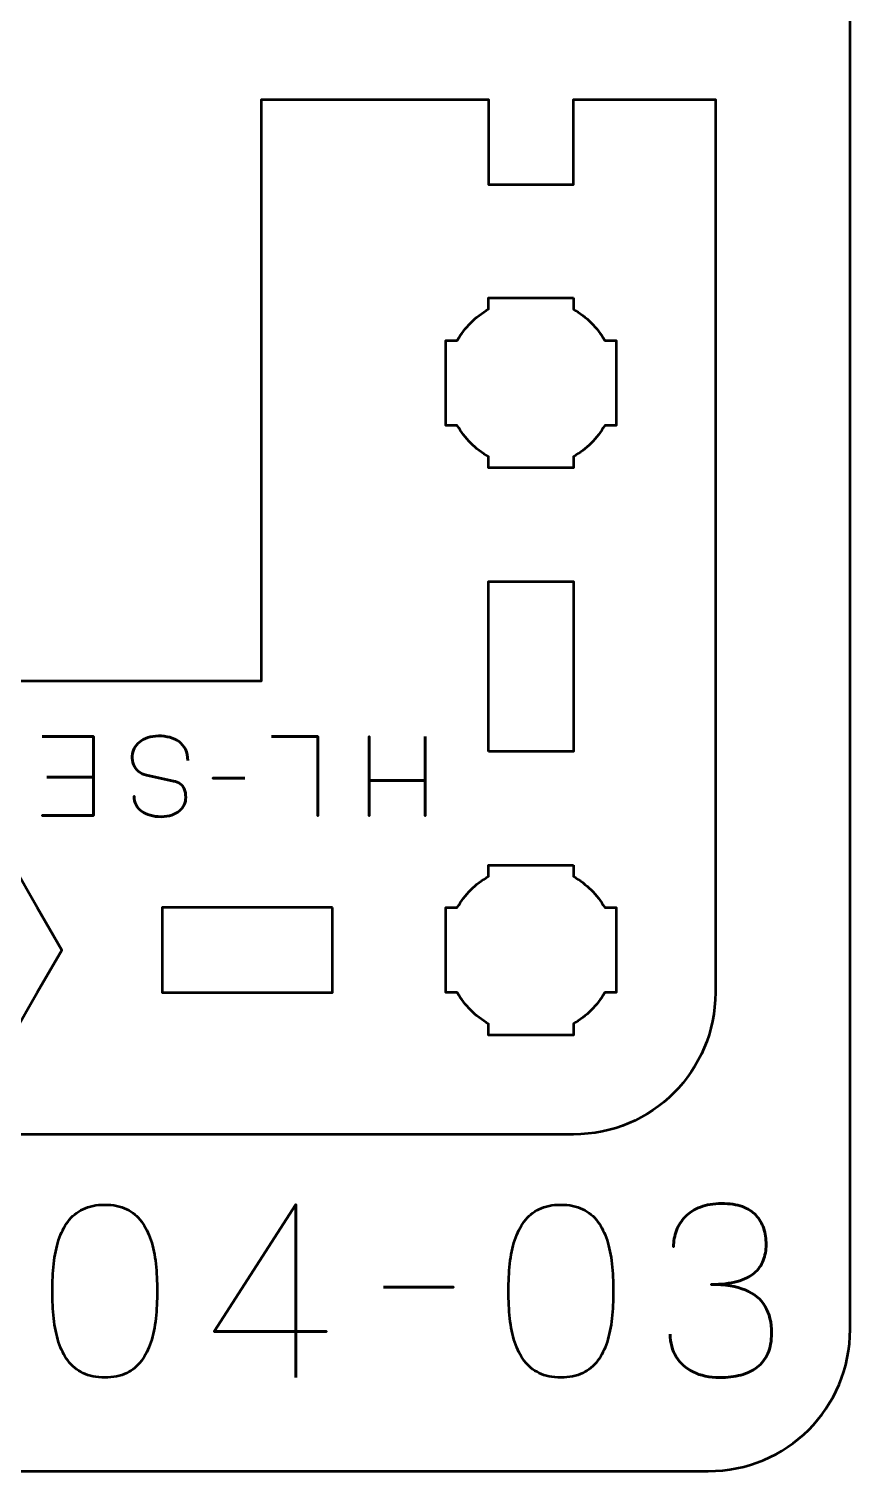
# Model space of a CAD drawing. Header units: centimetres. Extents: x -22.6 to 1.6, y -29.7 to 0.
# Drawn here: x -1.27 to 1.63, y -29.7 to -24.61 of the extents above; entities that cross this region are included whole.
import ezdxf

# ---------------------------------------------------------------- set-up
doc = ezdxf.new("R2010")
doc.units = ezdxf.units.CM
doc.header["$MEASUREMENT"] = 0
doc.layers.add('Layer 1', color=7, linetype='Continuous')

msp = doc.modelspace()

# ---------------------------------------------------------------- linework, layer by layer
at = {"layer": 'Layer 1', "color": 22, "lineweight": 53}
msp.add_open_spline([(-22.62502, -29.19995), (-22.62502, -29.19995), (-22.62502, -0.49992), (-22.62502, -0.49992), (-22.62502, -0.49992), (-22.62502, -0.22295), (-22.40193, 0.00004), (-22.12493, 0.00004), (-22.12493, 0.00004), (-22.12493, 0.00004), (1.12492, 0.00004), (1.12492, 0.00004), (1.12492, 0.00004), (1.40206, 0.00004), (1.62502, -0.22295), (1.62502, -0.49992), (1.62502, -0.49992), (1.62502, -0.49992), (1.62502, -29.19995), (1.62502, -29.19995), (1.62502, -29.19995), (1.62502, -29.47695), (1.40206, -29.70004), (1.12492, -29.70004), (1.12492, -29.70004), (1.12492, -29.70004), (-22.12493, -29.70004), (-22.12493, -29.70004), (-22.12493, -29.70004), (-22.40193, -29.70004), (-22.62502, -29.47695), (-22.62502, -29.19995)], degree=3, knots=[0, 0, 0, 0, 0.125, 0.125, 0.125, 0.125, 0.25, 0.25, 0.25, 0.25, 0.375, 0.375, 0.375, 0.375, 0.5, 0.5, 0.5, 0.5, 0.625, 0.625, 0.625, 0.625, 0.75, 0.75, 0.75, 0.75, 0.875, 0.875, 0.875, 0.875, 1, 1, 1, 1], dxfattribs=at)
at = {"layer": 'Layer 1', "color": 114, "lineweight": 53}
msp.add_open_spline([(0.6501, -28.5125), (0.92716, -28.51242), (1.15004, -28.28935), (1.15004, -28.0124), (1.15004, -28.0124), (1.15004, -28.0124), (1.15004, -24.86255), (1.15004, -24.86255), (1.15004, -24.86255), (1.15004, -24.86255), (0.65009, -24.86255), (0.65009, -24.86255), (0.65009, -24.86255), (0.65009, -24.86255), (0.65009, -25.16254), (0.65009, -25.16254), (0.65009, -25.16254), (0.65009, -25.16254), (0.35009, -25.16254), (0.35009, -25.16254), (0.35009, -25.16254), (0.35009, -25.16254), (0.35009, -24.86255), (0.35009, -24.86255), (0.35009, -24.86255), (0.35009, -24.86255), (-0.44999, -24.86255), (-0.44999, -24.86255), (-0.44999, -24.86255), (-0.44999, -24.86255), (-0.44998, -26.9125), (-0.44998, -26.9125), (-0.44998, -26.9125), (-0.44998, -26.9125), (-2.54997, -26.9125), (-2.54997, -26.9125), (-2.54997, -26.9125), (-2.54997, -26.9125), (-2.54998, -24.86255), (-2.54998, -24.86255), (-2.54998, -24.86255), (-2.54998, -24.86255), (-3.34991, -24.86255), (-3.34991, -24.86255), (-3.34991, -24.86255), (-3.34991, -24.86255), (-3.34991, -25.16254), (-3.34991, -25.16254), (-3.34991, -25.16254), (-3.34991, -25.16254), (-3.64991, -25.16254), (-3.64991, -25.16254), (-3.64991, -25.16254), (-3.64991, -25.16254), (-3.64991, -24.86255), (-3.64991, -24.86255), (-3.64991, -24.86255), (-3.64991, -24.86255), (-4.15, -24.86255), (-4.15, -24.86255), (-4.15, -24.86255), (-4.15, -24.86255), (-4.15, -28.0124), (-4.15, -28.0124), (-4.15, -28.0124), (-4.15, -28.2894), (-3.92691, -28.5125), (-3.64991, -28.5125), (-3.64991, -28.5125), (-3.64991, -28.5125), (0.6501, -28.5125), (0.6501, -28.5125)], degree=3, knots=[0, 0, 0, 0, 0.0555556, 0.0555556, 0.0555556, 0.0555556, 0.1111111, 0.1111111, 0.1111111, 0.1111111, 0.1666667, 0.1666667, 0.1666667, 0.1666667, 0.2222222, 0.2222222, 0.2222222, 0.2222222, 0.2777778, 0.2777778, 0.2777778, 0.2777778, 0.3333333, 0.3333333, 0.3333333, 0.3333333, 0.3888889, 0.3888889, 0.3888889, 0.3888889, 0.4444444, 0.4444444, 0.4444444, 0.4444444, 0.5, 0.5, 0.5, 0.5, 0.5555556, 0.5555556, 0.5555556, 0.5555556, 0.6111111, 0.6111111, 0.6111111, 0.6111111, 0.6666667, 0.6666667, 0.6666667, 0.6666667, 0.7222222, 0.7222222, 0.7222222, 0.7222222, 0.7777778, 0.7777778, 0.7777778, 0.7777778, 0.8333333, 0.8333333, 0.8333333, 0.8333333, 0.8888889, 0.8888889, 0.8888889, 0.8888889, 0.9444444, 0.9444444, 0.9444444, 0.9444444, 1, 1, 1, 1], dxfattribs=at)
at = {"layer": 'Layer 1', "color": 250, "lineweight": 53}
for points, knots in [([(0.65009, -25.56255), (0.65009, -25.56255), (0.50157, -25.56255), (0.50157, -25.56255), (0.50157, -25.56255), (0.50157, -25.56255), (0.50002, -25.56253), (0.50002, -25.56253), (0.50002, -25.56253), (0.50002, -25.56253), (0.49847, -25.56255), (0.49847, -25.56255), (0.49847, -25.56255), (0.49847, -25.56255), (0.35009, -25.56255), (0.35009, -25.56255), (0.35009, -25.56255), (0.35009, -25.56255), (0.35009, -25.60264), (0.35009, -25.60264), (0.35009, -25.60264), (0.30452, -25.62899), (0.26654, -25.66699), (0.24018, -25.71254), (0.24018, -25.71254), (0.24018, -25.71254), (0.20009, -25.71254), (0.20009, -25.71254), (0.20009, -25.71254), (0.20009, -25.71254), (0.20009, -25.85659), (0.20009, -25.85659), (0.20009, -25.85659), (0.20009, -25.85659), (0.20003, -25.86253), (0.20003, -25.86253), (0.20003, -25.86253), (0.20003, -25.86253), (0.20009, -25.86847), (0.20009, -25.86847), (0.20009, -25.86847), (0.20009, -25.86847), (0.20009, -26.01254), (0.20009, -26.01254), (0.20009, -26.01254), (0.20009, -26.01254), (0.24016, -26.01254), (0.24016, -26.01254), (0.24016, -26.01254), (0.26652, -26.05811), (0.30451, -26.0961), (0.35009, -26.12244), (0.35009, -26.12244), (0.35009, -26.12244), (0.35009, -26.16254), (0.35009, -26.16254), (0.35009, -26.16254), (0.35009, -26.16254), (0.65009, -26.16254), (0.65009, -26.16254), (0.65009, -26.16254), (0.65009, -26.16254), (0.65009, -26.12235), (0.65009, -26.12235), (0.65009, -26.12235), (0.69559, -26.09601), (0.73353, -26.05805), (0.75987, -26.01254), (0.75987, -26.01254), (0.75987, -26.01254), (0.80008, -26.01254), (0.80008, -26.01254), (0.80008, -26.01254), (0.80008, -26.01254), (0.80008, -25.71254), (0.80008, -25.71254), (0.80008, -25.71254), (0.80008, -25.71254), (0.75985, -25.71254), (0.75985, -25.71254), (0.75985, -25.71254), (0.73351, -25.66704), (0.69558, -25.62908), (0.65009, -25.60274), (0.65009, -25.60274), (0.65009, -25.60274), (0.65009, -25.56255), (0.65009, -25.56255)], [0, 0, 0, 0, 0.0454545, 0.0454545, 0.0454545, 0.0454545, 0.0909091, 0.0909091, 0.0909091, 0.0909091, 0.1363636, 0.1363636, 0.1363636, 0.1363636, 0.1818182, 0.1818182, 0.1818182, 0.1818182, 0.2272727, 0.2272727, 0.2272727, 0.2272727, 0.2727273, 0.2727273, 0.2727273, 0.2727273, 0.3181818, 0.3181818, 0.3181818, 0.3181818, 0.3636364, 0.3636364, 0.3636364, 0.3636364, 0.4090909, 0.4090909, 0.4090909, 0.4090909, 0.4545455, 0.4545455, 0.4545455, 0.4545455, 0.5, 0.5, 0.5, 0.5, 0.5454545, 0.5454545, 0.5454545, 0.5454545, 0.5909091, 0.5909091, 0.5909091, 0.5909091, 0.6363636, 0.6363636, 0.6363636, 0.6363636, 0.6818182, 0.6818182, 0.6818182, 0.6818182, 0.7272727, 0.7272727, 0.7272727, 0.7272727, 0.7727273, 0.7727273, 0.7727273, 0.7727273, 0.8181818, 0.8181818, 0.8181818, 0.8181818, 0.8636364, 0.8636364, 0.8636364, 0.8636364, 0.9090909, 0.9090909, 0.9090909, 0.9090909, 0.9545455, 0.9545455, 0.9545455, 0.9545455, 1, 1, 1, 1]), ([(0.35009, -27.16245), (0.35009, -27.16245), (0.6501, -27.16245), (0.6501, -27.16245), (0.6501, -27.16245), (0.6501, -27.16245), (0.6501, -26.56246), (0.6501, -26.56246), (0.6501, -26.56246), (0.6501, -26.56246), (0.35009, -26.56246), (0.35009, -26.56246), (0.35009, -26.56246), (0.35009, -26.56246), (0.35009, -27.16245), (0.35009, -27.16245)], [0, 0, 0, 0, 0.25, 0.25, 0.25, 0.25, 0.5, 0.5, 0.5, 0.5, 0.75, 0.75, 0.75, 0.75, 1, 1, 1, 1]), ([(-1.84636, -27.86248), (-1.84636, -27.86248), (-1.75976, -27.71247), (-1.75976, -27.71247), (-1.75976, -27.71247), (-1.75976, -27.71247), (-1.67316, -27.56248), (-1.67316, -27.56248), (-1.67316, -27.56248), (-1.67316, -27.56248), (-1.49995, -27.56248), (-1.49995, -27.56248), (-1.49995, -27.56248), (-1.49995, -27.56248), (-1.32674, -27.56248), (-1.32674, -27.56248), (-1.32674, -27.56248), (-1.32674, -27.56248), (-1.24014, -27.71247), (-1.24014, -27.71247), (-1.24014, -27.71247), (-1.24014, -27.71247), (-1.15354, -27.86248), (-1.15354, -27.86248), (-1.15354, -27.86248), (-1.15354, -27.86248), (-1.24014, -28.01249), (-1.24014, -28.01249), (-1.24014, -28.01249), (-1.24014, -28.01249), (-1.32674, -28.16248), (-1.32674, -28.16248), (-1.32674, -28.16248), (-1.32674, -28.16248), (-1.49995, -28.16248), (-1.49995, -28.16248), (-1.49995, -28.16248), (-1.49995, -28.16248), (-1.67316, -28.16248), (-1.67316, -28.16248), (-1.67316, -28.16248), (-1.67316, -28.16248), (-1.75976, -28.01249), (-1.75976, -28.01249), (-1.75976, -28.01249), (-1.75976, -28.01249), (-1.84636, -27.86248), (-1.84636, -27.86248)], [0, 0, 0, 0, 0.0833333, 0.0833333, 0.0833333, 0.0833333, 0.1666667, 0.1666667, 0.1666667, 0.1666667, 0.25, 0.25, 0.25, 0.25, 0.3333333, 0.3333333, 0.3333333, 0.3333333, 0.4166667, 0.4166667, 0.4166667, 0.4166667, 0.5, 0.5, 0.5, 0.5, 0.5833333, 0.5833333, 0.5833333, 0.5833333, 0.6666667, 0.6666667, 0.6666667, 0.6666667, 0.75, 0.75, 0.75, 0.75, 0.8333333, 0.8333333, 0.8333333, 0.8333333, 0.9166667, 0.9166667, 0.9166667, 0.9166667, 1, 1, 1, 1]), ([(0.65009, -27.56255), (0.65009, -27.56255), (0.50157, -27.56255), (0.50157, -27.56255), (0.50157, -27.56255), (0.50157, -27.56255), (0.50002, -27.56253), (0.50002, -27.56253), (0.50002, -27.56253), (0.50002, -27.56253), (0.49847, -27.56255), (0.49847, -27.56255), (0.49847, -27.56255), (0.49847, -27.56255), (0.35009, -27.56255), (0.35009, -27.56255), (0.35009, -27.56255), (0.35009, -27.56255), (0.35009, -27.60264), (0.35009, -27.60264), (0.35009, -27.60264), (0.30452, -27.62899), (0.26654, -27.66699), (0.24018, -27.71254), (0.24018, -27.71254), (0.24018, -27.71254), (0.20009, -27.71254), (0.20009, -27.71254), (0.20009, -27.71254), (0.20009, -27.71254), (0.20009, -27.85659), (0.20009, -27.85659), (0.20009, -27.85659), (0.20009, -27.85659), (0.20003, -27.86253), (0.20003, -27.86253), (0.20003, -27.86253), (0.20003, -27.86253), (0.20009, -27.86847), (0.20009, -27.86847), (0.20009, -27.86847), (0.20009, -27.86847), (0.20009, -28.01254), (0.20009, -28.01254), (0.20009, -28.01254), (0.20009, -28.01254), (0.24016, -28.01254), (0.24016, -28.01254), (0.24016, -28.01254), (0.26652, -28.05811), (0.30451, -28.0961), (0.35009, -28.12244), (0.35009, -28.12244), (0.35009, -28.12244), (0.35009, -28.16254), (0.35009, -28.16254), (0.35009, -28.16254), (0.35009, -28.16254), (0.65009, -28.16254), (0.65009, -28.16254), (0.65009, -28.16254), (0.65009, -28.16254), (0.65009, -28.12235), (0.65009, -28.12235), (0.65009, -28.12235), (0.69559, -28.09601), (0.73353, -28.05805), (0.75987, -28.01254), (0.75987, -28.01254), (0.75987, -28.01254), (0.80008, -28.01254), (0.80008, -28.01254), (0.80008, -28.01254), (0.80008, -28.01254), (0.80008, -27.71254), (0.80008, -27.71254), (0.80008, -27.71254), (0.80008, -27.71254), (0.75985, -27.71254), (0.75985, -27.71254), (0.75985, -27.71254), (0.73351, -27.66704), (0.69558, -27.62908), (0.65009, -27.60274), (0.65009, -27.60274), (0.65009, -27.60274), (0.65009, -27.56255), (0.65009, -27.56255)], [0, 0, 0, 0, 0.0454545, 0.0454545, 0.0454545, 0.0454545, 0.0909091, 0.0909091, 0.0909091, 0.0909091, 0.1363636, 0.1363636, 0.1363636, 0.1363636, 0.1818182, 0.1818182, 0.1818182, 0.1818182, 0.2272727, 0.2272727, 0.2272727, 0.2272727, 0.2727273, 0.2727273, 0.2727273, 0.2727273, 0.3181818, 0.3181818, 0.3181818, 0.3181818, 0.3636364, 0.3636364, 0.3636364, 0.3636364, 0.4090909, 0.4090909, 0.4090909, 0.4090909, 0.4545455, 0.4545455, 0.4545455, 0.4545455, 0.5, 0.5, 0.5, 0.5, 0.5454545, 0.5454545, 0.5454545, 0.5454545, 0.5909091, 0.5909091, 0.5909091, 0.5909091, 0.6363636, 0.6363636, 0.6363636, 0.6363636, 0.6818182, 0.6818182, 0.6818182, 0.6818182, 0.7272727, 0.7272727, 0.7272727, 0.7272727, 0.7727273, 0.7727273, 0.7727273, 0.7727273, 0.8181818, 0.8181818, 0.8181818, 0.8181818, 0.8636364, 0.8636364, 0.8636364, 0.8636364, 0.9090909, 0.9090909, 0.9090909, 0.9090909, 0.9545455, 0.9545455, 0.9545455, 0.9545455, 1, 1, 1, 1]), ([(-0.19991, -27.71257), (-0.19991, -27.71257), (-0.19991, -28.01258), (-0.19991, -28.01258), (-0.19991, -28.01258), (-0.19991, -28.01258), (-0.7999, -28.01258), (-0.7999, -28.01258), (-0.7999, -28.01258), (-0.7999, -28.01258), (-0.7999, -27.71257), (-0.7999, -27.71257), (-0.7999, -27.71257), (-0.7999, -27.71257), (-0.19991, -27.71257), (-0.19991, -27.71257)], [0, 0, 0, 0, 0.25, 0.25, 0.25, 0.25, 0.5, 0.5, 0.5, 0.5, 0.75, 0.75, 0.75, 0.75, 1, 1, 1, 1])]:
    msp.add_open_spline(points, degree=3, knots=knots, dxfattribs=at)
at = {"layer": 'Layer 1', "color": 30, "lineweight": 53}
for points, knots in [([(-0.70995, -27.19426), (-0.71008, -27.17873), (-0.7128, -27.16548), (-0.71823, -27.15448), (-0.71823, -27.15448), (-0.7236, -27.14342), (-0.7311, -27.13443), (-0.74054, -27.12751), (-0.74054, -27.12751), (-0.75005, -27.12053), (-0.76098, -27.11542), (-0.77333, -27.11218), (-0.77333, -27.11218), (-0.78562, -27.10888), (-0.79882, -27.10727), (-0.81279, -27.10733), (-0.81279, -27.10733), (-0.82689, -27.1074), (-0.83956, -27.10947), (-0.85088, -27.11341), (-0.85088, -27.11341), (-0.86213, -27.11736), (-0.87177, -27.12266), (-0.87979, -27.12932), (-0.87979, -27.12932), (-0.88788, -27.13598), (-0.89408, -27.14342), (-0.89848, -27.1517), (-0.89848, -27.1517), (-0.90288, -27.15998), (-0.90521, -27.16845), (-0.90553, -27.17718), (-0.90553, -27.17718), (-0.90592, -27.18863), (-0.90424, -27.19911), (-0.90055, -27.20855), (-0.90055, -27.20855), (-0.89687, -27.21799), (-0.89117, -27.22588), (-0.88348, -27.23235), (-0.88348, -27.23235), (-0.87585, -27.23882), (-0.86621, -27.24335), (-0.8547, -27.24587), (-0.8547, -27.24587), (-0.8547, -27.24587), (-0.75962, -27.26644), (-0.75962, -27.26644), (-0.75962, -27.26644), (-0.7507, -27.26831), (-0.743, -27.27148), (-0.73666, -27.27588), (-0.73666, -27.27588), (-0.73032, -27.28034), (-0.72541, -27.28649), (-0.72205, -27.29438), (-0.72205, -27.29438), (-0.71868, -27.3022), (-0.71694, -27.31216), (-0.71694, -27.32426), (-0.71694, -27.32426), (-0.71694, -27.33344), (-0.71881, -27.34211), (-0.72263, -27.35026), (-0.72263, -27.35026), (-0.72638, -27.35841), (-0.73194, -27.36559), (-0.73925, -27.37186), (-0.73925, -27.37186), (-0.74656, -27.3782), (-0.75561, -27.38311), (-0.76635, -27.38667), (-0.76635, -27.38667), (-0.77715, -27.39029), (-0.7895, -27.3921), (-0.80347, -27.39217), (-0.80347, -27.39217), (-0.81751, -27.39217), (-0.83038, -27.39055), (-0.84215, -27.38732), (-0.84215, -27.38732), (-0.85386, -27.38408), (-0.86401, -27.37943), (-0.87255, -27.37322), (-0.87255, -27.37322), (-0.88108, -27.36701), (-0.88768, -27.35938), (-0.89221, -27.35045), (-0.89221, -27.35045), (-0.89674, -27.34146), (-0.89887, -27.33118), (-0.89855, -27.3196), (-0.89855, -27.3196), (-0.89887, -27.33118), (-0.89674, -27.34146), (-0.89221, -27.35045), (-0.89221, -27.35045), (-0.88768, -27.35938), (-0.88108, -27.36701), (-0.87255, -27.37322), (-0.87255, -27.37322), (-0.86401, -27.37943), (-0.85386, -27.38408), (-0.84215, -27.38732), (-0.84215, -27.38732), (-0.83038, -27.39055), (-0.81751, -27.39217), (-0.80347, -27.39217), (-0.80347, -27.39217), (-0.7895, -27.3921), (-0.77715, -27.39029), (-0.76635, -27.38667), (-0.76635, -27.38667), (-0.75561, -27.38311), (-0.74656, -27.3782), (-0.73925, -27.37186), (-0.73925, -27.37186), (-0.73194, -27.36559), (-0.72638, -27.35841), (-0.72263, -27.35026), (-0.72263, -27.35026), (-0.71881, -27.34211), (-0.71694, -27.33344), (-0.71694, -27.32426), (-0.71694, -27.32426), (-0.71694, -27.31216), (-0.71862, -27.3022), (-0.72185, -27.29444), (-0.72185, -27.29444), (-0.72515, -27.28662), (-0.73, -27.28054), (-0.73634, -27.27607), (-0.73634, -27.27607), (-0.74268, -27.27168), (-0.75044, -27.26844), (-0.75962, -27.26644), (-0.75962, -27.26644), (-0.75962, -27.26644), (-0.8547, -27.24587), (-0.8547, -27.24587), (-0.8547, -27.24587), (-0.86647, -27.24335), (-0.87617, -27.23882), (-0.8838, -27.23235), (-0.8838, -27.23235), (-0.8915, -27.22588), (-0.89712, -27.21799), (-0.90075, -27.20855), (-0.90075, -27.20855), (-0.9043, -27.19911), (-0.90592, -27.18863), (-0.90553, -27.17718), (-0.90553, -27.17718), (-0.90521, -27.16845), (-0.90288, -27.15998), (-0.89848, -27.1517), (-0.89848, -27.1517), (-0.89408, -27.14342), (-0.88788, -27.13598), (-0.87979, -27.12932), (-0.87979, -27.12932), (-0.87177, -27.12266), (-0.86213, -27.11736), (-0.85088, -27.11341), (-0.85088, -27.11341), (-0.83956, -27.10947), (-0.82689, -27.1074), (-0.81279, -27.10733), (-0.81279, -27.10733), (-0.79882, -27.10727), (-0.78562, -27.10888), (-0.77333, -27.11218), (-0.77333, -27.11218), (-0.76098, -27.11542), (-0.75005, -27.12053), (-0.74054, -27.12751), (-0.74054, -27.12751), (-0.7311, -27.13443), (-0.7236, -27.14342), (-0.71823, -27.15448), (-0.71823, -27.15448), (-0.7128, -27.16548), (-0.71008, -27.17873), (-0.70995, -27.19426)], [0, 0, 0, 0, 0.0217391, 0.0217391, 0.0217391, 0.0217391, 0.0434783, 0.0434783, 0.0434783, 0.0434783, 0.0652174, 0.0652174, 0.0652174, 0.0652174, 0.0869565, 0.0869565, 0.0869565, 0.0869565, 0.1086957, 0.1086957, 0.1086957, 0.1086957, 0.1304348, 0.1304348, 0.1304348, 0.1304348, 0.1521739, 0.1521739, 0.1521739, 0.1521739, 0.173913, 0.173913, 0.173913, 0.173913, 0.1956522, 0.1956522, 0.1956522, 0.1956522, 0.2173913, 0.2173913, 0.2173913, 0.2173913, 0.2391304, 0.2391304, 0.2391304, 0.2391304, 0.2608696, 0.2608696, 0.2608696, 0.2608696, 0.2826087, 0.2826087, 0.2826087, 0.2826087, 0.3043478, 0.3043478, 0.3043478, 0.3043478, 0.326087, 0.326087, 0.326087, 0.326087, 0.3478261, 0.3478261, 0.3478261, 0.3478261, 0.3695652, 0.3695652, 0.3695652, 0.3695652, 0.3913043, 0.3913043, 0.3913043, 0.3913043, 0.4130435, 0.4130435, 0.4130435, 0.4130435, 0.4347826, 0.4347826, 0.4347826, 0.4347826, 0.4565217, 0.4565217, 0.4565217, 0.4565217, 0.4782609, 0.4782609, 0.4782609, 0.4782609, 0.5, 0.5, 0.5, 0.5, 0.5217391, 0.5217391, 0.5217391, 0.5217391, 0.5434783, 0.5434783, 0.5434783, 0.5434783, 0.5652174, 0.5652174, 0.5652174, 0.5652174, 0.5869565, 0.5869565, 0.5869565, 0.5869565, 0.6086957, 0.6086957, 0.6086957, 0.6086957, 0.6304348, 0.6304348, 0.6304348, 0.6304348, 0.6521739, 0.6521739, 0.6521739, 0.6521739, 0.673913, 0.673913, 0.673913, 0.673913, 0.6956522, 0.6956522, 0.6956522, 0.6956522, 0.7173913, 0.7173913, 0.7173913, 0.7173913, 0.7391304, 0.7391304, 0.7391304, 0.7391304, 0.7608696, 0.7608696, 0.7608696, 0.7608696, 0.7826087, 0.7826087, 0.7826087, 0.7826087, 0.8043478, 0.8043478, 0.8043478, 0.8043478, 0.826087, 0.826087, 0.826087, 0.826087, 0.8478261, 0.8478261, 0.8478261, 0.8478261, 0.8695652, 0.8695652, 0.8695652, 0.8695652, 0.8913043, 0.8913043, 0.8913043, 0.8913043, 0.9130435, 0.9130435, 0.9130435, 0.9130435, 0.9347826, 0.9347826, 0.9347826, 0.9347826, 0.9565217, 0.9565217, 0.9565217, 0.9565217, 0.9782609, 0.9782609, 0.9782609, 0.9782609, 1, 1, 1, 1]), ([(-1.22258, -27.10966), (-1.22258, -27.10966), (-1.04174, -27.10966), (-1.04174, -27.10966), (-1.04174, -27.10966), (-1.04174, -27.10966), (-1.04174, -27.3879), (-1.04174, -27.3879), (-1.04174, -27.3879), (-1.04174, -27.3879), (-1.22258, -27.3879), (-1.22258, -27.3879), (-1.22258, -27.3879), (-1.22258, -27.3879), (-1.04174, -27.3879), (-1.04174, -27.3879), (-1.04174, -27.3879), (-1.04174, -27.3879), (-1.04174, -27.10966), (-1.04174, -27.10966), (-1.04174, -27.10966), (-1.04174, -27.10966), (-1.22258, -27.10966), (-1.22258, -27.10966)], [0, 0, 0, 0, 0.1666667, 0.1666667, 0.1666667, 0.1666667, 0.3333333, 0.3333333, 0.3333333, 0.3333333, 0.5, 0.5, 0.5, 0.5, 0.6666667, 0.6666667, 0.6666667, 0.6666667, 0.8333333, 0.8333333, 0.8333333, 0.8333333, 1, 1, 1, 1]), ([(-0.41463, -27.10966), (-0.41463, -27.10966), (-0.25126, -27.10966), (-0.25126, -27.10966), (-0.25126, -27.10966), (-0.25126, -27.10966), (-0.25126, -27.38945), (-0.25126, -27.38945), (-0.25126, -27.38945), (-0.25126, -27.38945), (-0.25126, -27.10966), (-0.25126, -27.10966), (-0.25126, -27.10966), (-0.25126, -27.10966), (-0.41463, -27.10966), (-0.41463, -27.10966)], [0, 0, 0, 0, 0.25, 0.25, 0.25, 0.25, 0.5, 0.5, 0.5, 0.5, 0.75, 0.75, 0.75, 0.75, 1, 1, 1, 1]), ([(0.12749, -27.10966), (0.12749, -27.10966), (0.12749, -27.2645), (0.12749, -27.2645), (0.12749, -27.2645), (0.12749, -27.2645), (-0.07003, -27.2645), (-0.07003, -27.2645), (-0.07003, -27.2645), (-0.07003, -27.2645), (-0.07003, -27.10966), (-0.07003, -27.10966), (-0.07003, -27.10966), (-0.07003, -27.10966), (-0.07003, -27.38906), (-0.07003, -27.38906), (-0.07003, -27.38906), (-0.07003, -27.38906), (-0.07003, -27.2645), (-0.07003, -27.2645), (-0.07003, -27.2645), (-0.07003, -27.2645), (0.12749, -27.2645), (0.12749, -27.2645), (0.12749, -27.2645), (0.12749, -27.2645), (0.12749, -27.38906), (0.12749, -27.38906), (0.12749, -27.38906), (0.12749, -27.38906), (0.12749, -27.10966), (0.12749, -27.10966)], [0, 0, 0, 0, 0.125, 0.125, 0.125, 0.125, 0.25, 0.25, 0.25, 0.25, 0.375, 0.375, 0.375, 0.375, 0.5, 0.5, 0.5, 0.5, 0.625, 0.625, 0.625, 0.625, 0.75, 0.75, 0.75, 0.75, 0.875, 0.875, 0.875, 0.875, 1, 1, 1, 1]), ([(-1.20705, -27.25285), (-1.20705, -27.25285), (-1.04174, -27.25285), (-1.04174, -27.25285), (-1.04174, -27.25285), (-1.04174, -27.25285), (-1.20705, -27.25285), (-1.20705, -27.25285)], [0, 0, 0, 0, 0.5, 0.5, 0.5, 0.5, 1, 1, 1, 1]), ([(-0.50816, -27.25596), (-0.50816, -27.25596), (-0.62109, -27.25596), (-0.62109, -27.25596), (-0.62109, -27.25596), (-0.62109, -27.25596), (-0.50816, -27.25596), (-0.50816, -27.25596)], [0, 0, 0, 0, 0.5, 0.5, 0.5, 0.5, 1, 1, 1, 1]), ([(-1.00234, -29.36992), (-0.9727, -29.36978), (-0.94716, -29.36456), (-0.92585, -29.3544), (-0.92585, -29.3544), (-0.90469, -29.34424), (-0.88705, -29.3297), (-0.87294, -29.31122), (-0.87294, -29.31122), (-0.85897, -29.29259), (-0.84796, -29.27058), (-0.83977, -29.24518), (-0.83977, -29.24518), (-0.83173, -29.21978), (-0.82595, -29.19198), (-0.8227, -29.1615), (-0.8227, -29.1615), (-0.81931, -29.13102), (-0.81762, -29.09899), (-0.81776, -29.06512), (-0.81776, -29.06512), (-0.81762, -29.03139), (-0.81931, -28.99936), (-0.8227, -28.96902), (-0.8227, -28.96902), (-0.82595, -28.93868), (-0.83173, -28.91074), (-0.83977, -28.88534), (-0.83977, -28.88534), (-0.84796, -28.86008), (-0.85897, -28.83807), (-0.87294, -28.8193), (-0.87294, -28.8193), (-0.88705, -28.80068), (-0.90469, -28.78614), (-0.92585, -28.77598), (-0.92585, -28.77598), (-0.94716, -28.76568), (-0.9727, -28.76046), (-1.00234, -28.76032), (-1.00234, -28.76032), (-1.03197, -28.76046), (-1.05751, -28.76568), (-1.07882, -28.77598), (-1.07882, -28.77598), (-1.09998, -28.78614), (-1.11762, -28.80068), (-1.13173, -28.8193), (-1.13173, -28.8193), (-1.14571, -28.83807), (-1.15671, -28.86008), (-1.1649, -28.88534), (-1.1649, -28.88534), (-1.17294, -28.91074), (-1.17873, -28.93868), (-1.18197, -28.96902), (-1.18197, -28.96902), (-1.18536, -28.99936), (-1.18705, -29.03139), (-1.18691, -29.06512), (-1.18691, -29.06512), (-1.18705, -29.09899), (-1.18536, -29.13102), (-1.18197, -29.1615), (-1.18197, -29.1615), (-1.17873, -29.19198), (-1.17294, -29.21978), (-1.1649, -29.24518), (-1.1649, -29.24518), (-1.15671, -29.27058), (-1.14571, -29.29259), (-1.13173, -29.31122), (-1.13173, -29.31122), (-1.11762, -29.3297), (-1.09998, -29.34424), (-1.07882, -29.3544), (-1.07882, -29.3544), (-1.05751, -29.36456), (-1.03197, -29.36978), (-1.00234, -29.36992)], [0, 0, 0, 0, 0.05, 0.05, 0.05, 0.05, 0.1, 0.1, 0.1, 0.1, 0.15, 0.15, 0.15, 0.15, 0.2, 0.2, 0.2, 0.2, 0.25, 0.25, 0.25, 0.25, 0.3, 0.3, 0.3, 0.3, 0.35, 0.35, 0.35, 0.35, 0.4, 0.4, 0.4, 0.4, 0.45, 0.45, 0.45, 0.45, 0.5, 0.5, 0.5, 0.5, 0.55, 0.55, 0.55, 0.55, 0.6, 0.6, 0.6, 0.6, 0.65, 0.65, 0.65, 0.65, 0.7, 0.7, 0.7, 0.7, 0.75, 0.75, 0.75, 0.75, 0.8, 0.8, 0.8, 0.8, 0.85, 0.85, 0.85, 0.85, 0.9, 0.9, 0.9, 0.9, 0.95, 0.95, 0.95, 0.95, 1, 1, 1, 1]), ([(-1.00234, -29.36992), (-0.9727, -29.36978), (-0.94716, -29.36456), (-0.92585, -29.3544), (-0.92585, -29.3544), (-0.90469, -29.34424), (-0.88705, -29.3297), (-0.87294, -29.31122), (-0.87294, -29.31122), (-0.85897, -29.29259), (-0.84796, -29.27058), (-0.83977, -29.24518), (-0.83977, -29.24518), (-0.83173, -29.21978), (-0.82595, -29.19198), (-0.8227, -29.1615), (-0.8227, -29.1615), (-0.81931, -29.13102), (-0.81762, -29.09899), (-0.81776, -29.06512), (-0.81776, -29.06512), (-0.81762, -29.03139), (-0.81931, -28.99936), (-0.8227, -28.96902), (-0.8227, -28.96902), (-0.82595, -28.93868), (-0.83173, -28.91074), (-0.83977, -28.88534), (-0.83977, -28.88534), (-0.84796, -28.86008), (-0.85897, -28.83807), (-0.87294, -28.8193), (-0.87294, -28.8193), (-0.88705, -28.80068), (-0.90469, -28.78614), (-0.92585, -28.77598), (-0.92585, -28.77598), (-0.94716, -28.76568), (-0.9727, -28.76046), (-1.00234, -28.76032), (-1.00234, -28.76032), (-1.03197, -28.76046), (-1.05751, -28.76568), (-1.07882, -28.77598), (-1.07882, -28.77598), (-1.09998, -28.78614), (-1.11762, -28.80068), (-1.13173, -28.8193), (-1.13173, -28.8193), (-1.14571, -28.83807), (-1.15671, -28.86008), (-1.1649, -28.88534), (-1.1649, -28.88534), (-1.17294, -28.91074), (-1.17873, -28.93868), (-1.18197, -28.96902), (-1.18197, -28.96902), (-1.18536, -28.99936), (-1.18705, -29.03139), (-1.18691, -29.06512), (-1.18691, -29.06512), (-1.18705, -29.09899), (-1.18536, -29.13102), (-1.18197, -29.1615), (-1.18197, -29.1615), (-1.17873, -29.19198), (-1.17294, -29.21978), (-1.1649, -29.24518), (-1.1649, -29.24518), (-1.15671, -29.27058), (-1.14571, -29.29259), (-1.13173, -29.31122), (-1.13173, -29.31122), (-1.11762, -29.3297), (-1.09998, -29.34424), (-1.07882, -29.3544), (-1.07882, -29.3544), (-1.05751, -29.36456), (-1.03197, -29.36978), (-1.00234, -29.36992)], [0, 0, 0, 0, 0.05, 0.05, 0.05, 0.05, 0.1, 0.1, 0.1, 0.1, 0.15, 0.15, 0.15, 0.15, 0.2, 0.2, 0.2, 0.2, 0.25, 0.25, 0.25, 0.25, 0.3, 0.3, 0.3, 0.3, 0.35, 0.35, 0.35, 0.35, 0.4, 0.4, 0.4, 0.4, 0.45, 0.45, 0.45, 0.45, 0.5, 0.5, 0.5, 0.5, 0.55, 0.55, 0.55, 0.55, 0.6, 0.6, 0.6, 0.6, 0.65, 0.65, 0.65, 0.65, 0.7, 0.7, 0.7, 0.7, 0.75, 0.75, 0.75, 0.75, 0.8, 0.8, 0.8, 0.8, 0.85, 0.85, 0.85, 0.85, 0.9, 0.9, 0.9, 0.9, 0.95, 0.95, 0.95, 0.95, 1, 1, 1, 1]), ([(-0.32923, -29.36992), (-0.32923, -29.36992), (-0.32923, -28.75947), (-0.32923, -28.75947), (-0.32923, -28.75947), (-0.32923, -28.75947), (-0.6171, -29.20736), (-0.6171, -29.20736), (-0.6171, -29.20736), (-0.6171, -29.20736), (-0.22086, -29.20736), (-0.22086, -29.20736), (-0.22086, -29.20736), (-0.22086, -29.20736), (-0.6171, -29.20736), (-0.6171, -29.20736), (-0.6171, -29.20736), (-0.6171, -29.20736), (-0.32923, -28.75947), (-0.32923, -28.75947), (-0.32923, -28.75947), (-0.32923, -28.75947), (-0.32923, -29.36992), (-0.32923, -29.36992)], [0, 0, 0, 0, 0.1666667, 0.1666667, 0.1666667, 0.1666667, 0.3333333, 0.3333333, 0.3333333, 0.3333333, 0.5, 0.5, 0.5, 0.5, 0.6666667, 0.6666667, 0.6666667, 0.6666667, 0.8333333, 0.8333333, 0.8333333, 0.8333333, 1, 1, 1, 1]), ([(0.60549, -29.36992), (0.63513, -29.36978), (0.66067, -29.36456), (0.68198, -29.3544), (0.68198, -29.3544), (0.70314, -29.34424), (0.72078, -29.3297), (0.73489, -29.31122), (0.73489, -29.31122), (0.74886, -29.29259), (0.75987, -29.27058), (0.76806, -29.24518), (0.76806, -29.24518), (0.7761, -29.21978), (0.78188, -29.19198), (0.78513, -29.1615), (0.78513, -29.1615), (0.78852, -29.13102), (0.79021, -29.09899), (0.79007, -29.06512), (0.79007, -29.06512), (0.79021, -29.03139), (0.78852, -28.99936), (0.78513, -28.96902), (0.78513, -28.96902), (0.78188, -28.93868), (0.7761, -28.91074), (0.76806, -28.88534), (0.76806, -28.88534), (0.75987, -28.86008), (0.74886, -28.83807), (0.73489, -28.8193), (0.73489, -28.8193), (0.72078, -28.80068), (0.70314, -28.78614), (0.68198, -28.77598), (0.68198, -28.77598), (0.66067, -28.76568), (0.63513, -28.76046), (0.60549, -28.76032), (0.60549, -28.76032), (0.57586, -28.76046), (0.55032, -28.76568), (0.52901, -28.77598), (0.52901, -28.77598), (0.50785, -28.78614), (0.49021, -28.80068), (0.4761, -28.8193), (0.4761, -28.8193), (0.46212, -28.83807), (0.45112, -28.86008), (0.44293, -28.88534), (0.44293, -28.88534), (0.43489, -28.91074), (0.4291, -28.93868), (0.42586, -28.96902), (0.42586, -28.96902), (0.42247, -28.99936), (0.42078, -29.03139), (0.42092, -29.06512), (0.42092, -29.06512), (0.42078, -29.09899), (0.42247, -29.13102), (0.42586, -29.1615), (0.42586, -29.1615), (0.4291, -29.19198), (0.43489, -29.21978), (0.44293, -29.24518), (0.44293, -29.24518), (0.45112, -29.27058), (0.46212, -29.29259), (0.4761, -29.31122), (0.4761, -29.31122), (0.49021, -29.3297), (0.50785, -29.34424), (0.52901, -29.3544), (0.52901, -29.3544), (0.55032, -29.36456), (0.57586, -29.36978), (0.60549, -29.36992)], [0, 0, 0, 0, 0.05, 0.05, 0.05, 0.05, 0.1, 0.1, 0.1, 0.1, 0.15, 0.15, 0.15, 0.15, 0.2, 0.2, 0.2, 0.2, 0.25, 0.25, 0.25, 0.25, 0.3, 0.3, 0.3, 0.3, 0.35, 0.35, 0.35, 0.35, 0.4, 0.4, 0.4, 0.4, 0.45, 0.45, 0.45, 0.45, 0.5, 0.5, 0.5, 0.5, 0.55, 0.55, 0.55, 0.55, 0.6, 0.6, 0.6, 0.6, 0.65, 0.65, 0.65, 0.65, 0.7, 0.7, 0.7, 0.7, 0.75, 0.75, 0.75, 0.75, 0.8, 0.8, 0.8, 0.8, 0.85, 0.85, 0.85, 0.85, 0.9, 0.9, 0.9, 0.9, 0.95, 0.95, 0.95, 0.95, 1, 1, 1, 1]), ([(0.60549, -29.36992), (0.63513, -29.36978), (0.66067, -29.36456), (0.68198, -29.3544), (0.68198, -29.3544), (0.70314, -29.34424), (0.72078, -29.3297), (0.73489, -29.31122), (0.73489, -29.31122), (0.74886, -29.29259), (0.75987, -29.27058), (0.76806, -29.24518), (0.76806, -29.24518), (0.7761, -29.21978), (0.78188, -29.19198), (0.78513, -29.1615), (0.78513, -29.1615), (0.78852, -29.13102), (0.79021, -29.09899), (0.79007, -29.06512), (0.79007, -29.06512), (0.79021, -29.03139), (0.78852, -28.99936), (0.78513, -28.96902), (0.78513, -28.96902), (0.78188, -28.93868), (0.7761, -28.91074), (0.76806, -28.88534), (0.76806, -28.88534), (0.75987, -28.86008), (0.74886, -28.83807), (0.73489, -28.8193), (0.73489, -28.8193), (0.72078, -28.80068), (0.70314, -28.78614), (0.68198, -28.77598), (0.68198, -28.77598), (0.66067, -28.76568), (0.63513, -28.76046), (0.60549, -28.76032), (0.60549, -28.76032), (0.57586, -28.76046), (0.55032, -28.76568), (0.52901, -28.77598), (0.52901, -28.77598), (0.50785, -28.78614), (0.49021, -28.80068), (0.4761, -28.8193), (0.4761, -28.8193), (0.46212, -28.83807), (0.45112, -28.86008), (0.44293, -28.88534), (0.44293, -28.88534), (0.43489, -28.91074), (0.4291, -28.93868), (0.42586, -28.96902), (0.42586, -28.96902), (0.42247, -28.99936), (0.42078, -29.03139), (0.42092, -29.06512), (0.42092, -29.06512), (0.42078, -29.09899), (0.42247, -29.13102), (0.42586, -29.1615), (0.42586, -29.1615), (0.4291, -29.19198), (0.43489, -29.21978), (0.44293, -29.24518), (0.44293, -29.24518), (0.45112, -29.27058), (0.46212, -29.29259), (0.4761, -29.31122), (0.4761, -29.31122), (0.49021, -29.3297), (0.50785, -29.34424), (0.52901, -29.3544), (0.52901, -29.3544), (0.55032, -29.36456), (0.57586, -29.36978), (0.60549, -29.36992)], [0, 0, 0, 0, 0.05, 0.05, 0.05, 0.05, 0.1, 0.1, 0.1, 0.1, 0.15, 0.15, 0.15, 0.15, 0.2, 0.2, 0.2, 0.2, 0.25, 0.25, 0.25, 0.25, 0.3, 0.3, 0.3, 0.3, 0.35, 0.35, 0.35, 0.35, 0.4, 0.4, 0.4, 0.4, 0.45, 0.45, 0.45, 0.45, 0.5, 0.5, 0.5, 0.5, 0.55, 0.55, 0.55, 0.55, 0.6, 0.6, 0.6, 0.6, 0.65, 0.65, 0.65, 0.65, 0.7, 0.7, 0.7, 0.7, 0.75, 0.75, 0.75, 0.75, 0.8, 0.8, 0.8, 0.8, 0.85, 0.85, 0.85, 0.85, 0.9, 0.9, 0.9, 0.9, 0.95, 0.95, 0.95, 0.95, 1, 1, 1, 1]), ([(0.99073, -29.21667), (0.99087, -29.24715), (0.99793, -29.27368), (1.0119, -29.29668), (1.0119, -29.29668), (1.02587, -29.31954), (1.04576, -29.33746), (1.07173, -29.35031), (1.07173, -29.35031), (1.09769, -29.36315), (1.12888, -29.36964), (1.16514, -29.36992), (1.16514, -29.36992), (1.19238, -29.36992), (1.21707, -29.3671), (1.23951, -29.36117), (1.23951, -29.36117), (1.26181, -29.35524), (1.281, -29.34607), (1.29722, -29.33351), (1.29722, -29.33351), (1.31345, -29.32095), (1.32587, -29.30473), (1.33476, -29.28497), (1.33476, -29.28497), (1.34351, -29.26507), (1.34788, -29.24123), (1.34803, -29.21329), (1.34803, -29.21329), (1.34817, -29.17603), (1.34055, -29.14456), (1.32545, -29.11902), (1.32545, -29.11902), (1.31035, -29.09348), (1.28692, -29.07429), (1.25546, -29.06117), (1.25546, -29.06117), (1.22399, -29.04804), (1.18363, -29.04141), (1.13466, -29.04141), (1.13466, -29.04141), (1.17121, -29.04155), (1.20183, -29.03817), (1.22681, -29.03125), (1.22681, -29.03125), (1.25165, -29.02434), (1.27154, -29.0146), (1.2865, -29.0019), (1.2865, -29.0019), (1.30146, -28.98934), (1.31232, -28.97438), (1.31881, -28.95717), (1.31881, -28.95717), (1.32545, -28.94009), (1.32869, -28.92133), (1.32855, -28.90086), (1.32855, -28.90086), (1.32869, -28.8804), (1.32587, -28.86149), (1.32023, -28.844), (1.32023, -28.844), (1.31472, -28.8265), (1.30569, -28.81112), (1.29341, -28.79799), (1.29341, -28.79799), (1.28114, -28.78487), (1.26491, -28.77457), (1.24501, -28.76723), (1.24501, -28.76723), (1.22498, -28.75989), (1.20056, -28.75623), (1.17192, -28.75608), (1.17192, -28.75608), (1.14341, -28.75623), (1.11844, -28.76046), (1.09727, -28.76864), (1.09727, -28.76864), (1.07596, -28.77683), (1.05846, -28.78798), (1.04435, -28.80223), (1.04435, -28.80223), (1.03038, -28.81648), (1.01994, -28.83271), (1.01303, -28.85105), (1.01303, -28.85105), (1.00597, -28.8694), (1.00258, -28.88887), (1.00258, -28.90933), (1.00258, -28.90933), (1.00258, -28.88887), (1.00597, -28.8694), (1.01303, -28.85105), (1.01303, -28.85105), (1.01994, -28.83271), (1.03038, -28.81648), (1.04435, -28.80223), (1.04435, -28.80223), (1.05846, -28.78798), (1.07596, -28.77683), (1.09727, -28.76864), (1.09727, -28.76864), (1.11844, -28.76046), (1.14341, -28.75623), (1.17192, -28.75608), (1.17192, -28.75608), (1.20056, -28.75623), (1.22498, -28.75989), (1.24501, -28.76723), (1.24501, -28.76723), (1.26491, -28.77457), (1.28114, -28.78487), (1.29341, -28.79799), (1.29341, -28.79799), (1.30569, -28.81112), (1.31472, -28.8265), (1.32023, -28.844), (1.32023, -28.844), (1.32587, -28.86149), (1.32869, -28.8804), (1.32855, -28.90086), (1.32855, -28.90086), (1.32869, -28.92133), (1.32545, -28.94009), (1.31881, -28.95717), (1.31881, -28.95717), (1.31232, -28.97438), (1.30146, -28.98934), (1.2865, -29.0019), (1.2865, -29.0019), (1.27154, -29.0146), (1.25165, -29.02434), (1.22681, -29.03125), (1.22681, -29.03125), (1.20183, -29.03817), (1.17121, -29.04155), (1.13466, -29.04141), (1.13466, -29.04141), (1.18363, -29.04141), (1.22399, -29.04804), (1.25546, -29.06117), (1.25546, -29.06117), (1.28692, -29.07429), (1.31035, -29.09348), (1.32545, -29.11902), (1.32545, -29.11902), (1.34055, -29.14456), (1.34817, -29.17603), (1.34803, -29.21329), (1.34803, -29.21329), (1.34788, -29.24123), (1.34351, -29.26507), (1.33476, -29.28497), (1.33476, -29.28497), (1.32587, -29.30473), (1.31345, -29.32095), (1.29722, -29.33351), (1.29722, -29.33351), (1.281, -29.34607), (1.26181, -29.35524), (1.23951, -29.36117), (1.23951, -29.36117), (1.21707, -29.3671), (1.19238, -29.36992), (1.16514, -29.36992), (1.16514, -29.36992), (1.12888, -29.36964), (1.09769, -29.36315), (1.07173, -29.35031), (1.07173, -29.35031), (1.04576, -29.33746), (1.02587, -29.31954), (1.0119, -29.29668), (1.0119, -29.29668), (0.99793, -29.27368), (0.99087, -29.24715), (0.99073, -29.21667)], [0, 0, 0, 0, 0.0227273, 0.0227273, 0.0227273, 0.0227273, 0.0454545, 0.0454545, 0.0454545, 0.0454545, 0.0681818, 0.0681818, 0.0681818, 0.0681818, 0.0909091, 0.0909091, 0.0909091, 0.0909091, 0.1136364, 0.1136364, 0.1136364, 0.1136364, 0.1363636, 0.1363636, 0.1363636, 0.1363636, 0.1590909, 0.1590909, 0.1590909, 0.1590909, 0.1818182, 0.1818182, 0.1818182, 0.1818182, 0.2045455, 0.2045455, 0.2045455, 0.2045455, 0.2272727, 0.2272727, 0.2272727, 0.2272727, 0.25, 0.25, 0.25, 0.25, 0.2727273, 0.2727273, 0.2727273, 0.2727273, 0.2954545, 0.2954545, 0.2954545, 0.2954545, 0.3181818, 0.3181818, 0.3181818, 0.3181818, 0.3409091, 0.3409091, 0.3409091, 0.3409091, 0.3636364, 0.3636364, 0.3636364, 0.3636364, 0.3863636, 0.3863636, 0.3863636, 0.3863636, 0.4090909, 0.4090909, 0.4090909, 0.4090909, 0.4318182, 0.4318182, 0.4318182, 0.4318182, 0.4545455, 0.4545455, 0.4545455, 0.4545455, 0.4772727, 0.4772727, 0.4772727, 0.4772727, 0.5, 0.5, 0.5, 0.5, 0.5227273, 0.5227273, 0.5227273, 0.5227273, 0.5454545, 0.5454545, 0.5454545, 0.5454545, 0.5681818, 0.5681818, 0.5681818, 0.5681818, 0.5909091, 0.5909091, 0.5909091, 0.5909091, 0.6136364, 0.6136364, 0.6136364, 0.6136364, 0.6363636, 0.6363636, 0.6363636, 0.6363636, 0.6590909, 0.6590909, 0.6590909, 0.6590909, 0.6818182, 0.6818182, 0.6818182, 0.6818182, 0.7045455, 0.7045455, 0.7045455, 0.7045455, 0.7272727, 0.7272727, 0.7272727, 0.7272727, 0.75, 0.75, 0.75, 0.75, 0.7727273, 0.7727273, 0.7727273, 0.7727273, 0.7954545, 0.7954545, 0.7954545, 0.7954545, 0.8181818, 0.8181818, 0.8181818, 0.8181818, 0.8409091, 0.8409091, 0.8409091, 0.8409091, 0.8636364, 0.8636364, 0.8636364, 0.8636364, 0.8863636, 0.8863636, 0.8863636, 0.8863636, 0.9090909, 0.9090909, 0.9090909, 0.9090909, 0.9318182, 0.9318182, 0.9318182, 0.9318182, 0.9545455, 0.9545455, 0.9545455, 0.9545455, 0.9772727, 0.9772727, 0.9772727, 0.9772727, 1, 1, 1, 1]), ([(-0.01935, -29.05073), (-0.01935, -29.05073), (0.22703, -29.05073), (0.22703, -29.05073), (0.22703, -29.05073), (0.22703, -29.05073), (-0.01935, -29.05073), (-0.01935, -29.05073)], [0, 0, 0, 0, 0.5, 0.5, 0.5, 0.5, 1, 1, 1, 1])]:
    msp.add_open_spline(points, degree=3, knots=knots, dxfattribs=at)

doc.saveas('drawing.dxf')
